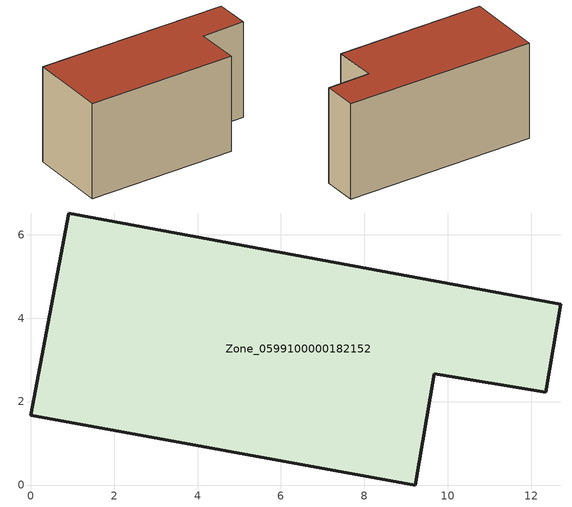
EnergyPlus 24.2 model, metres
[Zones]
Zone_0599100000182152
 floor ground (C_G): 0.92,6.52 12.71,4.34 12.35,2.22 9.67,2.67 9.22,0 0,1.67 z0
 wall outside (C_F): 12.71,4.34 0.92,6.52 0,1.67 9.22,0 9.67,2.67 12.35,2.22 12.71,4.34 z0:6.14
 roof outside (C_R): 0.92,6.52 0,1.67 9.22,0 9.67,2.67 12.35,2.22 12.71,4.34 z6.14
[BUILDING]
Pand.0599100000182152: North Axis=0; Terrain=City; Loads Convergence Tolerance Value=0.04; Temperature Convergence Tolerance Value=0.4; Solar Distribution=FullExterior; Maximum Number of Warmup Days=25; Minimum Number of Warmup Days=1
[Site:Location]
Rotterdam.The.Hague.AP_ZH_NLD Design_Conditions: Latitude=51.96; Longitude=4.45; Time Zone=1; Elevation=-4.5
[SITE:GROUNDTEMPERATURE:BUILDINGSURFACE]
18, 18, 18, 18, 18, 18, 18, 18, 18, 18, 18, 18
[MATERIAL] Thermal Absorptance=0.9; Solar Absorptance=0.7; Visible Absorptance=0.7
Name | Roughness | Thickness | Conductivity | Density | Specific Heat
G.TI.1946 | MediumSmooth | 0.15 | 1 | 540 | 1210
F.TI.1946 | Rough | 0.3 | 0.857143 | 1920 | 840
R.TI.1946 | MediumRough | 0.2 | 0.1 | 1500 | 1000
[CONSTRUCTION]
C_G: G.TI.1946
C_F: F.TI.1946
C_R: R.TI.1946
[ZONE]
Zone_0599100000182152: Type=1; Multiplier=1; Ceiling Height=Autocalculate; Volume=Autocalculate; Floor Area=autocalculate; Part of Total Floor Area=Yes
[ZONEINFILTRATION:DESIGNFLOWRATE]
Infil_Zone_0599100000182152: Zone or ZoneList or Space or SpaceList=Zone_0599100000182152; Schedule=AlwaysOn; Design Flow Rate Calculation Method=Flow/Area; Flow Rate per Floor Area=0.003; Constant Term Coefficient=1; Temperature Term Coefficient=0; Velocity Term Coefficient=0; Velocity Squared Term Coefficient=0
[HVACTEMPLATE:ZONE:IDEALLOADSAIRSYSTEM]
Zone_0599100000182152: Maximum Heating Supply Air Temperature=50; Minimum Cooling Supply Air Temperature=13; Maximum Heating Supply Air Humidity Ratio=0.0156; Minimum Cooling Supply Air Humidity Ratio=0.0077; Heating Limit=NoLimit; Cooling Limit=NoLimit; Dehumidification Control Type=ConstantSensibleHeatRatio; Cooling Sensible Heat Ratio=0.7; Dehumidification Setpoint=60; Humidification Control Type=None; Humidification Setpoint=30; Outdoor Air Method=None; Outdoor Air Flow Rate per Person=0.00944; Outdoor Air Flow Rate per Zone Floor Area=0; Outdoor Air Flow Rate per Zone=0; Demand Controlled Ventilation Type=None; Outdoor Air Economizer Type=NoEconomizer; Heat Recovery Type=None; Sensible Heat Recovery Effectiveness=0.7; Latent Heat Recovery Effectiveness=0.65
[ZONECONTROL:THERMOSTAT]
ThermostatControl_Zone_0599100000182152: Zone or ZoneList=Zone_0599100000182152; Control Type Schedule=DualSetpointControlType; Control 1=Thermostat_Zone_0599100000182152; Temperature Difference Between Cutout And Setpoint=0
[THERMOSTATSETPOINT:DUALSETPOINT]
Thermostat_Zone_0599100000182152: Heating Setpoint Temperature Schedule=HeatingSetpoint_Zone_0599100000182152; Cooling Setpoint Temperature Schedule=CoolingSetpoint_Zone_0599100000182152
[SCHEDULE:COMPACT]
HeatingSetpoint_Zone_0599100000182152: Through: 12/31, For: AllDays, Until: 24:00, 21
CoolingSetpoint_Zone_0599100000182152: Through: 12/31, For: AllDays, Until: 24:00, 24
DualSetpointControlType: Through: 12/31, For: AllDays, Until: 24:00, 4
AlwaysOn: Through: 12/31, For: AllDays, Until: 24:00, 1
